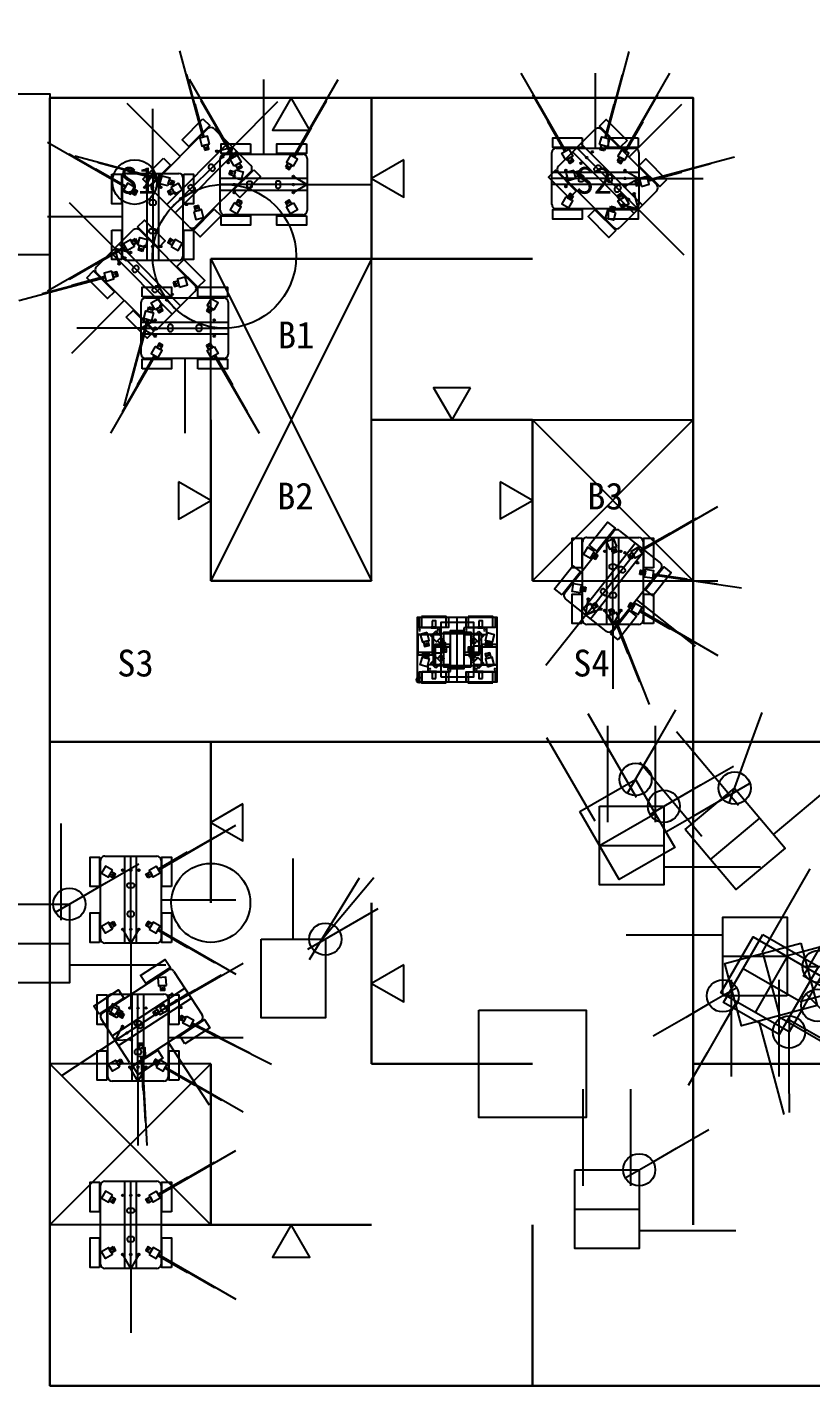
# Model space of a CAD drawing. Header units: millimetres. Extents: x -611 to 3806, y -1959 to 573.
# Drawn here: x 763 to 2225, y -1959 to 573 of the extents above; entities that cross this region are included whole.
import ezdxf

# ---------------------------------------------------------------- set-up
doc = ezdxf.new("R2010")
doc.units = ezdxf.units.MM
for name, color, linetype in [('内切', 7, 'Continuous'), ('外切', 2, 'Continuous'), ('部件', 22, 'Continuous')]:
    doc.layers.add(name, color=color, linetype=linetype)
doc.styles.get("Standard").update_dxf_attribs({"font": ''})
doc.styles.get('Standard').set_extended_font_data('SimSun')

# ---------------------------------------------------------------- blocks, each defined once
blk = doc.blocks.new('djd')
at = {"layer": '部件', "color": 3}
for p, q in [((629.7, -106.7), (629.7, 13.3)), ((578.2, -132.6), (433.7, -49.1)), ((573.2, -187.8), (433.7, -187.8)), ((578.2, -243), (433.7, -326.5))]:
    blk.add_line(p, q, dxfattribs=at)
at = {"layer": '部件', "color": 2}
for p, q in [((578.7, -131.7), (473.7, -71.1)), ((578.7, -243.9), (473.7, -304.5))]:
    blk.add_line(p, q, dxfattribs=at)
at = {"layer": '部件', "color": 4}
for p, q in [((579.2, -130.8), (523.7, -98.8)), ((579.2, -244.8), (523.7, -276.8))]:
    blk.add_line(p, q, dxfattribs=at)
at = {"layer": '部件'}
for p, q in [((573.2, -260.9), (573.2, -114.7)), ((581.2, -106.7), (678.1, -106.7)), ((618.7, -106.7), (618.7, -268.9)), ((629.7, -106.7), (629.7, -268.9)), ((640.7, -106.7), (640.7, -268.9)), ((686.1, -114.7), (686.1, -260.9)), ((678.1, -268.9), (581.2, -268.9))]:
    blk.add_line(p, q, dxfattribs=at)
at = {"layer": '部件', "color": 1}
for p, q in [((614.7, -132.7), (629.7, -106.7)), ((629.7, -106.7), (644.7, -132.7))]:
    blk.add_line(p, q, dxfattribs=at)
at = {"layer": '部件'}
for points in [[(553.7, -108.3), (571.7, -108.3), (571.7, -163.3), (553.7, -163.3)], [(595.5, -132.7), (582.5, -125.2), (575, -138.2), (588, -145.7)], [(663.9, -132.7), (676.9, -125.2), (684.4, -138.2), (671.4, -145.7)], [(687.7, -108.3), (705.7, -108.3), (705.7, -163.3), (687.7, -163.3)], [(597.5, -147.2), (601.5, -140.2), (593.7, -135.7), (589.7, -142.7)], [(661.9, -147.2), (657.9, -140.2), (665.7, -135.7), (669.7, -142.7)], [(553.7, -212.3), (571.7, -212.3), (571.7, -267.3), (553.7, -267.3)], [(687.7, -212.3), (705.7, -212.3), (705.7, -267.3), (687.7, -267.3)], [(595.5, -242.9), (582.5, -250.4), (575, -237.4), (588, -229.9)], [(597.5, -228.4), (601.5, -235.4), (593.7, -239.9), (589.7, -232.9)], [(661.9, -228.4), (657.9, -235.4), (665.7, -239.9), (669.7, -232.9)], [(663.9, -242.9), (676.9, -250.4), (684.4, -237.4), (671.4, -229.9)]]:
    blk.add_lwpolyline(points, close=True, dxfattribs=at)
at = {"layer": '部件', "color": 6}
for points in [[(623.2, -160.3), (623.2, -161.9, 0.414214), (626.9, -165.6), (632.5, -165.6, 0.414214), (636.2, -161.9), (636.2, -160.3, 0.414214), (632.5, -156.6), (626.9, -156.6, 0.414214)], [(623.2, -215.2), (623.2, -213.6, -0.414214), (626.9, -209.9), (632.5, -209.9, -0.414214), (636.2, -213.6), (636.2, -215.2, -0.414214), (632.5, -218.9), (626.9, -218.9, -0.414214)]]:
    blk.add_lwpolyline(points, format="xyb", close=True, dxfattribs=at)
at = {"layer": '部件'}
for centre in [(596.9, -142.2), (614.7, -132.7), (629.7, -132.7), (644.7, -132.7), (662.5, -142.2), (596.9, -233.4), (614.7, -242.9), (629.7, -242.9), (644.7, -242.9), (662.5, -233.4)]:
    blk.add_circle(centre, 1.6, dxfattribs=at)
for centre, start, end in [((581.2, -114.7), 90, 180), ((678.1, -114.7), 0, 90), ((581.2, -260.9), 180, 270), ((678.1, -260.9), 270, 0)]:
    blk.add_arc(centre, 8, start, end, dxfattribs=at)
blk = doc.blocks.new('A$C40E74946')
at = {"layer": '部件', "color": 6}
blk.add_line((76.5, 28.5), (76.5, 56), dxfattribs=at)
at = {"layer": '部件', "color": 1}
for points in [[(11.5, 53.5), (29.5, 53.5), (29.5, -1.5), (11.5, -1.5)], [(31, 57), (43.5, 57), (43.5, 14.5), (31, 14.5)], [(43.5, 28.5), (43.5, 56), (81, 56), (81, 28.5)], [(17.5, 29.5), (29.5, 29.5), (29.5, 22.5), (17.5, 22.5)], [(29.5, 31), (31, 31), (31, 21), (29.5, 21)], [(81, 47.3), (84, 47.3), (84, 37.3), (81, 37.3)], [(84, 43.3), (86.5, 43.3), (86.5, 41.3), (84, 41.3)]]:
    blk.add_lwpolyline(points, close=True, dxfattribs=at)
at = {"layer": '部件'}
blk.add_lwpolyline([(9.5, 49), (29.5, 49), (29.5, 3), (9.5, 3)], close=True, dxfattribs=at)
at = {"layer": '部件', "color": 6}
for points in [[(76.5, 47.3), (79.5, 47.3), (79.5, 37.3), (76.5, 37.3)], [(79.5, 43.3), (82, 43.3), (82, 41.3), (79.5, 41.3)]]:
    blk.add_lwpolyline(points, close=True, dxfattribs=at)
at = {"layer": '部件', "color": 1, "lineweight": 0}
for centre in [(35, 52.7), (35, 18.7)]:
    blk.add_circle(centre, 1.6, dxfattribs=at)
blk = doc.blocks.new('rt')
at = {"layer": '部件', "color": 3}
for points in [[(444.6, -44), (457.6, -44), (457.6, -59), (444.6, -59)], [(446.6, -59), (455.6, -59), (455.6, -68), (446.6, -68)]]:
    blk.add_lwpolyline(points, close=True, dxfattribs=at)
blk.add_circle((451.1, -65), 1.6, dxfattribs=at)
blk = doc.blocks.new('jhfhj')
at = {"layer": '部件', "color": 6}
for p, q in [((637.5, -1104.4), (637.5, -924.6)), ((726.5, -1104.4), (726.5, -924.6)), ((768, -1059.6), (811.3, -1034.6)), ((802, -1187.5), (852, -1187.5))]:
    blk.add_line(p, q, dxfattribs=at)
at = {"layer": '部件', "color": 4}
for p, q in [((811.3, -1034.6), (871.9, -999.6)), ((716, -1089.6), (768, -1059.6)), ((742, -1187.5), (802, -1187.5)), ((852, -1187.5), (922, -1187.5))]:
    blk.add_line(p, q, dxfattribs=at)
at = {"layer": '部件'}
blk.add_line((622, -1147.8), (742, -1147.8), dxfattribs=at)
at = {"layer": '部件', "color": 3}
blk.add_lwpolyline([(622, -1074.6), (742, -1074.6), (742, -1221.1), (622, -1221.1)], close=True, dxfattribs=at)
at = {"layer": '部件'}
blk.add_circle((742, -1074.6), 30, dxfattribs=at)

msp = doc.modelspace()

# ---------------------------------------------------------------- linework, layer by layer
at = {"layer": '内切', "lineweight": 30}
for p, q in [((1405.725, 441.3), (1405.725, 141.3)), ((1105.725, 141.3), (1705.725, 141.3)), ((1105.725, -158.7), (1105.725, -458.7)), ((1405.725, -158.7), (1705.725, -158.7)), ((1705.725, -158.7), (1705.725, -458.7)), ((1105.725, -458.7), (1405.725, -458.7)), ((1105.725, -1058.7), (1105.725, -758.7)), ((2005.725, -758.7), (2005.725, -1658.7)), ((1405.725, -1058.7), (1405.725, -1358.7)), ((1105.725, -1358.7), (1105.725, -1658.7)), ((1405.725, -1358.7), (1705.725, -1358.7)), ((2005.725, -1358.7), (2305.725, -1358.7)), ((1105.725, -1658.7), (1405.725, -1658.7)), ((1705.725, -1658.7), (1705.725, -1958.7))]:
    msp.add_line(p, q, dxfattribs=at)
at = {"layer": '内切'}
for p, q in [((1105.725, 141.3), (1405.725, -458.7)), ((1405.725, 141.3), (1105.725, -458.7)), ((1105.725, -458.7), (1105.725, 141.3)), ((1405.725, -458.7), (1405.725, 141.3))]:
    msp.add_line(p, q, dxfattribs=at)
at = {"layer": '内切', "lineweight": 30}
for points in [[(805.725, 441.3), (2005.725, 441.3), (2005.725, -758.7), (805.725, -758.7)], [(805.725, -758.7), (3805.725, -758.7), (3805.725, -1958.7), (805.725, -1958.7)]]:
    msp.add_lwpolyline(points, close=True, dxfattribs=at)
at = {"layer": '内切'}
for points in [[(1255.725, 441.3), (1221.084, 381.3), (1290.366, 381.3)], [(1465.725, 325.941), (1405.725, 291.3), (1465.725, 256.659)], [(1590.366, -98.7), (1521.084, -98.7), (1555.725, -158.7)], [(1045.714, -274.078), (1045.736, -343.36), (1105.725, -308.7)], [(1645.728, -273.899), (1645.721, -343.181), (1705.725, -308.546)], [(1165.725, -874.059), (1105.725, -908.7), (1165.725, -943.341)], [(1465.725, -1174.059), (1405.725, -1208.7), (1465.725, -1243.341)], [(1255.725, -1658.7), (1221.084, -1718.7), (1290.366, -1718.7)]]:
    msp.add_lwpolyline(points, close=True, dxfattribs=at)
msp.add_circle((963.8, 284.6), 41.62, dxfattribs=at)
at = {"layer": '外切'}
for p, q in [((1705.725, -158.7), (2005.725, -158.7)), ((2005.725, -158.7), (1705.725, -458.7)), ((2005.725, -458.7), (1705.725, -158.7)), ((1705.725, -458.7), (2005.725, -458.7)), ((1565.49, -646.822), (1565.49, -526.822)), ((1500.01, -627.322), (1545.01, -627.322)), ((1500.01, -646.822), (1500.01, -627.322)), ((1544.99, -646.822), (1544.99, -627.322)), ((1259.485, -1126.23), (1259.485, -976.23)), ((1313.466, -1126.23), (1409.884, -1011.323)), ((1105.725, -1358.7), (805.725, -1358.7)), ((805.725, -1358.7), (1105.725, -1658.7)), ((805.725, -1658.7), (1105.725, -1358.7)), ((1105.725, -1658.7), (805.725, -1658.7))]:
    msp.add_line(p, q, dxfattribs=at)
msp.add_lwpolyline([(1544.99, -646.822), (1639.99, -646.822), (1639.99, -526.822), (1490.99, -526.822), (1490.99, -646.822), (1500.01, -646.822)], dxfattribs=at)
for points in [[(1520.99, -616.822), (1520.99, -556.822), (1609.99, -556.822), (1609.99, -616.822)], [(1552.99, -622.285), (1552.99, -551.285), (1577.99, -551.285), (1577.99, -622.285)], [(1199.485, -1126.23), (1319.485, -1126.23), (1319.485, -1272.73), (1199.485, -1272.73)], [(1605.725, -1258.7), (1805.725, -1258.7), (1805.725, -1458.7), (1605.725, -1458.7)]]:
    msp.add_lwpolyline(points, close=True, dxfattribs=at)
for centre, radius in [((1131.169, 146.282), 133.908), ((1105.725, -1058.7), 73.592)]:
    msp.add_circle(centre, radius, dxfattribs=at)
at = {"layer": '部件'}
for p, q in [((1290.155, -1164.443), (1383.18, -1011.95)), ((1417.129, -1069.855), (1286.056, -1145.53))]:
    msp.add_line(p, q, dxfattribs=at)
msp.add_lwpolyline([(505.725, 448.879), (805.725, 448.879), (805.725, 148.879), (505.725, 148.879)], close=True, dxfattribs=at)
at = {"layer": '部件', "color": 4}
for points in [[(1535.49, -638.285), (1535.49, -535.285), (1595.49, -535.285), (1595.49, -638.285)], [(1590.49, -619.285), (1540.49, -619.285), (1540.49, -554.285), (1590.49, -554.285)]]:
    msp.add_lwpolyline(points, close=True, dxfattribs=at)
at = {"layer": '部件', "color": 6}
msp.add_circle((1494.49, -643.322), 5, dxfattribs=at)
at = {"layer": '部件'}
msp.add_circle((1319.485, -1126.23), 30, dxfattribs=at)

# ---------------------------------------------------------------- block references
at = {"color": 1, "xscale": -1}
for p, rotation in [((1547.99, -515.322), 90), ((1634.99, -515.322), 90), ((1495.99, -658.322), 270), ((1582.99, -658.322), 270)]:
    msp.add_blockref('A$C40E74946', p, dxfattribs=dict(at, rotation=rotation))
at = {"layer": '内切'}
for p, rotation in [((718.121, -268.923), 29.99999999999973), ((823.52, -498.464), 40.00000000000259), ((2133.98, 124.298), 329.999999999993), ((2802.755, -2306.617), 180), ((3082.912, -254.89), 284.9999999999944), ((3485.781, -1194.013), 239.9999999999966)]:
    msp.add_blockref('jhfhj', p, dxfattribs=dict(at, rotation=rotation))
for p in [(1208.695, 195.87), (100, 13.616), (1162.755, -481.514)]:
    msp.add_blockref('jhfhj', p, dxfattribs=at)
at = {"layer": '外切'}
for name, p, rotation in [('djd', (776.233, 870.523), 315.0000000000001), ('djd', (2423.85, 603.762), 224.9999999999954), ('djd', (2010.93, 920.987), 270), ('djd', (1392.436, 909.659), 270), ('djd', (406.377, -208.685), 45.00000000000453), ('djd', (869.381, -617.124), 90), ('djd', (2232.279, -997.199), 141.5706590808635), ('djd', (2485.412, -646.5), 180), ('rt', (1322.127, -206.658), 314.9999999999908), ('rt', (1203.879, -397.493), 345.0000000000056), ('rt', (1476.99, -1037.885), 90), ('rt', (1927.101, -776.076), 165.0000000000055), ('rt', (1808.853, -966.911), 134.9999999999954), ('djd', (1586.241, -1240.599), 180), ('djd', (1182.413, -1901.143), 123.123735596238), ('djd', (1599.68, -1497.456), 180), ('djd', (1586.241, -1846.5), 180)]:
    msp.add_blockref(name, p, dxfattribs=dict(at, rotation=rotation))
msp.add_blockref('djd', (367.793, 407.519), dxfattribs=at)
at = {"layer": '外切', "xscale": -1}
for p, rotation in [((1927.101, -397.493), 14.99999999999451), ((1808.853, -206.658), 45.00000000000463), ((1653.99, -1037.885), 270), ((1322.127, -966.911), 225.0000000000092), ((1203.879, -776.076), 194.9999999999945)]:
    msp.add_blockref('rt', p, dxfattribs=dict(at, rotation=rotation))

# ---------------------------------------------------------------- texts
at = {"layer": '外切', "color": 0, "char_height": 50, "attachment_point": 1}
for s, insert, width in [('S1                       S2', (935.525, 312.811), 1027.55557), ('B1', (1230.825, 24.7), 168.13369), ('B2               B3', (1229.525, -275.522), 766.51818), ('S3                       S4', (931.325, -586.822), 1022.26709)]:
    msp.add_mtext(s, dxfattribs=dict(at, insert=insert, width=width))

doc.saveas('drawing.dxf')
